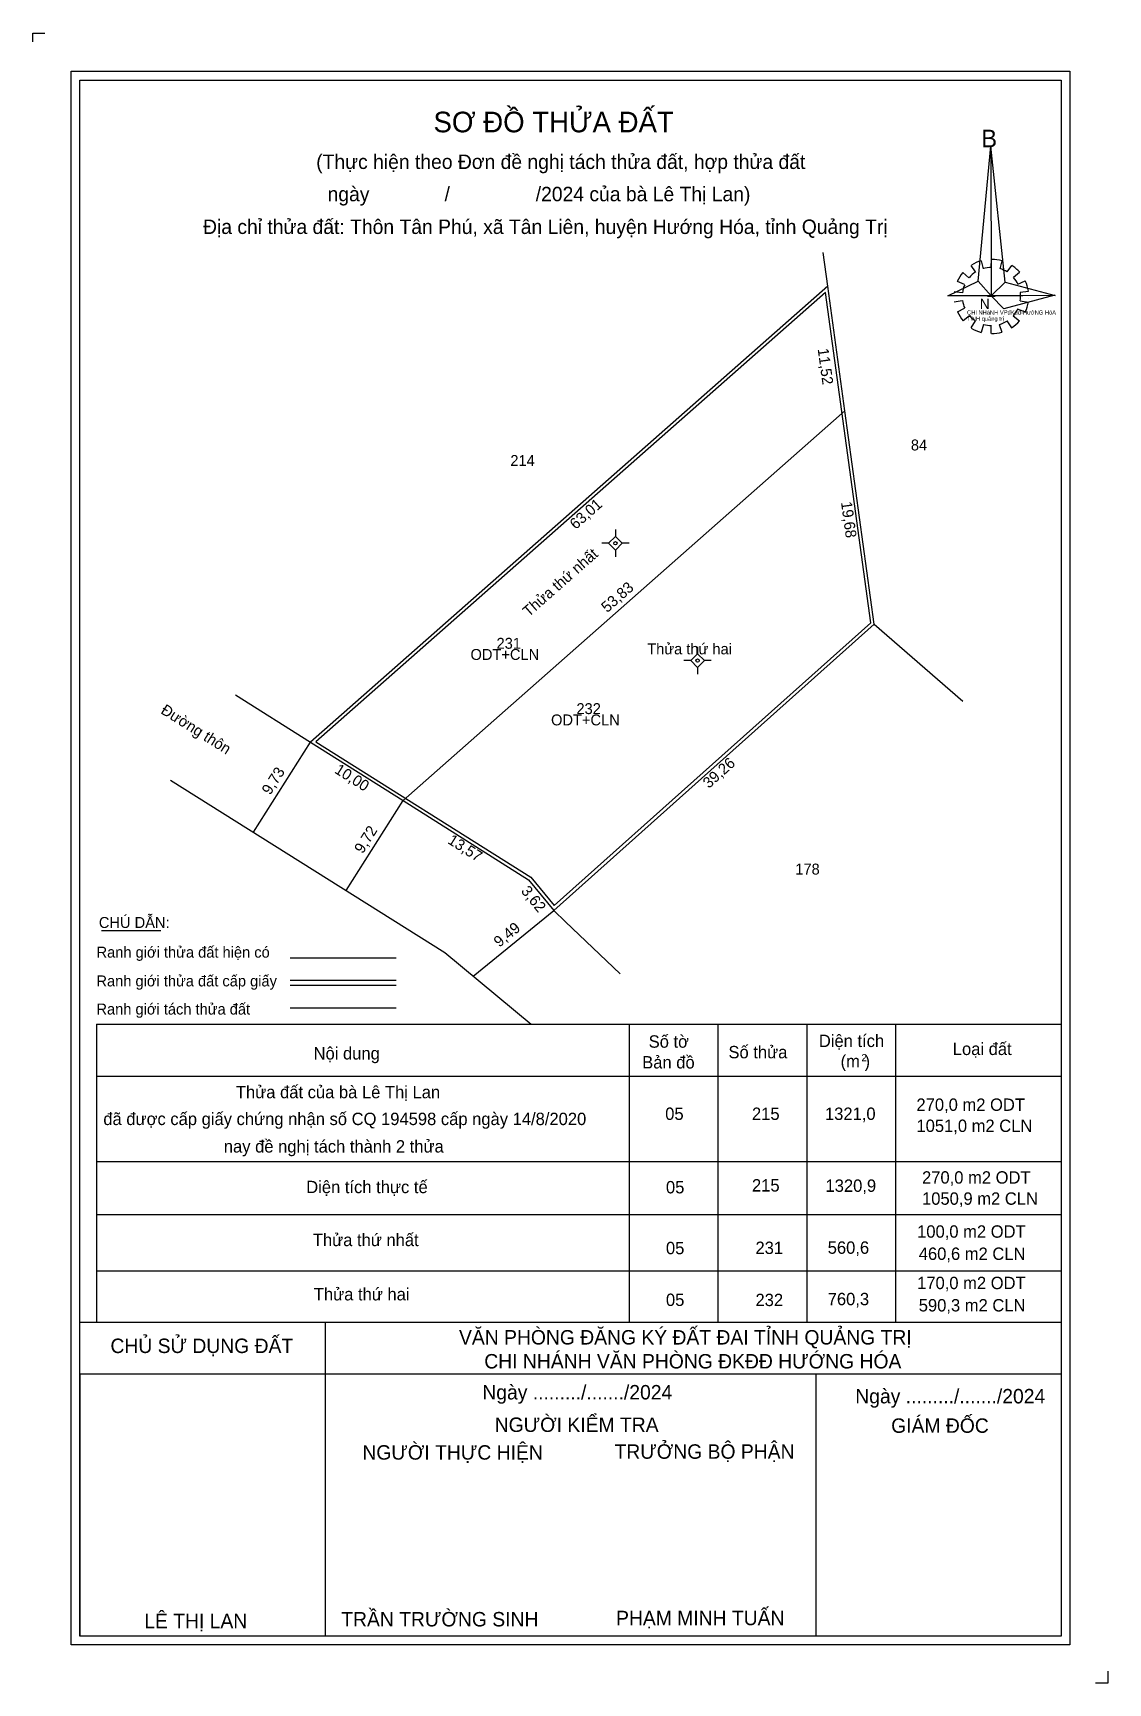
# Model space of a CAD drawing. Extents: x 550026 to 550125, y 1838970 to 1839120.
import ezdxf

# ---------------------------------------------------------------- set-up
doc = ezdxf.new("R2010")
doc.units = 0
for name, color, linetype in [('Level 1', 7, 'Continuous'), ('Level 10', 7, 'Continuous'), ('Level 11', 7, 'Continuous'), ('Level 13', 7, 'Continuous'), ('Level 16', 7, 'Continuous'), ('Level 17', 7, 'Continuous'), ('Level 23', 7, 'Continuous'), ('Level 4', 7, 'Continuous'), ('Level 5', 7, 'Continuous'), ('Level 7', 7, 'Continuous')]:
    doc.layers.add(name, color=color, linetype=linetype)

msp = doc.modelspace()

# ---------------------------------------------------------------- linework, layer by layer
at = {"layer": 'Level 1'}
for p, q in [((550112.42, 1839098.44), (550112.02, 1839099.04)), ((550112.93, 1839099.46), (550113.11, 1839098.74)), ((550113.86, 1839098.86), (550113.88, 1839099.6)), ((550114.83, 1839099.46), (550114.65, 1839098.72)), ((550115.32, 1839098.44), (550115.72, 1839099.04)), ((550111.42, 1839097.29), (550110.76, 1839097.56)), ((550111.25, 1839098.4), (550111.8, 1839097.91)), ((550116.45, 1839098.4), (550115.89, 1839097.93)), ((550116.29, 1839097.31), (550116.96, 1839097.63)), ((550110.47, 1839096.66), (550111.2, 1839096.55)), ((550111.2, 1839095.81), (550110.47, 1839095.69)), ((550113.5, 1839096.22), (550114.21, 1839096.22)), ((550117.27, 1839096.66), (550116.51, 1839096.55)), ((550116.51, 1839095.81), (550117.27, 1839095.69)), ((550117.27, 1839095.97), (550117.27, 1839095.97)), ((550117.27, 1839095.97), (550117.27, 1839095.97)), ((550110.76, 1839094.79), (550111.42, 1839095.12)), ((550111.87, 1839094.42), (550111.29, 1839093.96)), ((550115.85, 1839094.42), (550116.45, 1839093.99)), ((550116.98, 1839094.77), (550116.25, 1839095.05)), ((550112.02, 1839093.34), (550112.4, 1839093.99)), ((550113.15, 1839093.64), (550112.93, 1839092.92)), ((550113.86, 1839092.81), (550113.86, 1839093.52)), ((550114.59, 1839093.64), (550114.81, 1839092.95)), ((550115.72, 1839093.34), (550115.32, 1839093.96)), ((550103.16, 1839066.25), (550111.25, 1839059.21)), ((550032.55, 1839038.26), (550037.97, 1839038.26)), ((550049.78, 1839035.76), (550059.47, 1839035.76)), ((550049.78, 1839033.72), (550059.47, 1839033.72)), ((550049.78, 1839033.27), (550059.47, 1839033.27)), ((550049.78, 1839031.19), (550059.47, 1839031.19)), ((550032.1, 1839029.71), (550032.1, 1839002.47)), ((550032.1, 1839029.71), (550120.17, 1839029.71)), ((550080.76, 1839029.71), (550080.76, 1839002.47)), ((550088.87, 1839029.71), (550088.87, 1839002.47)), ((550096.99, 1839029.71), (550096.99, 1839002.47)), ((550105.1, 1839029.71), (550105.1, 1839002.47)), ((550032.1, 1839024.97), (550120.17, 1839024.97)), ((550032.1, 1839017.15), (550120.17, 1839017.15)), ((550032.1, 1839012.31), (550120.17, 1839012.31)), ((550032.1, 1839007.17), (550120.17, 1839007.17)), ((550029.76, 1839005.02), (550029.76, 1838972.99)), ((550030.58, 1839002.47), (550120.23, 1839002.47)), ((550052.99, 1839002.47), (550052.99, 1838973.81)), ((550030.58, 1838997.76), (550120.23, 1838997.76)), ((550030.58, 1838997.76), (550030.58, 1838973.81)), ((550097.81, 1838997.76), (550097.81, 1838973.81))]:
    msp.add_line(p, q, dxfattribs=at)
for points in [[(550026.29, 1839119.48), (550026.29, 1839120.27), (550027.36, 1839120.27)], [(550120.23, 1839005.82), (550120.23, 1838973.8), (550030.58, 1838973.8), (550030.58, 1839115.98), (550120.23, 1839115.98), (550120.23, 1839005.82)], [(550038.87, 1839052.02), (550063.92, 1839036.26), (550071.82, 1839029.71)], [(550073.87, 1839040.11), (550074.96, 1839039.07), (550079.95, 1839034.3)], [(550124.52, 1838970.59), (550124.52, 1838969.51), (550123.38, 1838969.51)]]:
    msp.add_lwpolyline(points, dxfattribs=at)
for points in [[(550029.77, 1839116.8), (550121.04, 1839116.8), (550121.04, 1838972.99), (550029.77, 1838972.99)], [(550113.81, 1839109.94), (550113.86, 1839096.25), (550112.66, 1839097.61)], [(550113.81, 1839109.94), (550113.86, 1839096.25), (550115.12, 1839097.52)], [(550109.88, 1839096.25), (550112.66, 1839097.61), (550113.86, 1839096.25)], [(550119.7, 1839096.29), (550113.86, 1839096.25), (550115.12, 1839097.52)], [(550119.65, 1839096.32), (550115.01, 1839095.07), (550113.86, 1839096.25)]]:
    msp.add_lwpolyline(points, close=True, dxfattribs=at)
for centre, major_axis, start_param, end_param in [((550113.87, 1839096.2), (3.41, 0), 1.84956, 2.139009), ((550113.87, 1839096.2), (2.67, 0), 1.569856, 1.856111), ((550113.87, 1839096.2), (3.41, 0), 1.279242, 1.563322), ((550113.87, 1839096.2), (2.67, 0), 1.002709, 1.275562), ((550113.87, 1839096.2), (3.41, 0), 0.710562, 0.996872), ((550113.87, 1839096.2), (3.41, 0), 2.439582, 2.724002), ((550113.87, 1839096.2), (2.67, 0), 2.723685, 3.015158), ((550113.87, 1839096.2), (2.67, 0), 2.133735, 2.444963), ((550113.87, 1839096.2), (2.67, 0), 0.426784, 0.706465), ((550113.87, 1839096.2), (3.41, 0), 0.139051, 0.433933), ((550113.87, 1839096.2), (2.67, 0), 3.2823, 3.561051), ((550113.87, 1839096.2), (2.67, 0), 6.135584, 6.416185), ((550113.87, 1839096.2), (3.41, 0), 5.852303, 6.138396), ((550113.87, 1839096.2), (3.41, 0), 3.569886, 3.856919), ((550113.87, 1839096.2), (2.67, 0), 3.860776, 4.132583), ((550113.87, 1839096.2), (2.67, 0), 5.561373, 5.839514), ((550113.85, 1839096.18), (3.41, 0), 4.147091, 4.436593), ((550113.87, 1839096.2), (2.67, 0), 4.438547, 4.71314), ((550113.87, 1839096.2), (3.41, 0), 4.71301, 4.997611), ((550113.87, 1839096.2), (2.67, 0), 4.990871, 5.289332), ((550113.87, 1839096.2), (3.41, 0), 5.285614, 5.567987)]:
    msp.add_ellipse(centre, major_axis=major_axis, ratio=0.995001, start_param=start_param, end_param=end_param, dxfattribs=at)
at = {"layer": 'Level 10'}
for points in [[(550103.16, 1839066.25), (550100.48, 1839085.74), (550098.92, 1839097.15), (550051.65, 1839055.48), (550051.65, 1839055.48), (550060.11, 1839050.15), (550071.58, 1839042.91), (550073.87, 1839040.11), (550103.16, 1839066.25)], [(550060.11, 1839050.15), (550060.11, 1839050.15), (550100.48, 1839085.74)]]:
    msp.add_lwpolyline(points, dxfattribs=at)
at = {"layer": 'Level 11'}
for p, q in [((550079.51, 1839074.9), (550079.51, 1839074.28)), ((550078.89, 1839073.65), (550078.26, 1839073.65)), ((550079.51, 1839074.28), (550078.89, 1839073.65)), ((550078.89, 1839073.65), (550079.51, 1839073.03)), ((550080.14, 1839073.65), (550079.51, 1839074.28)), ((550079.51, 1839073.03), (550080.14, 1839073.65)), ((550080.76, 1839073.65), (550080.14, 1839073.65)), ((550079.51, 1839073.03), (550079.51, 1839072.4)), ((550087.02, 1839064.18), (550087.02, 1839063.55)), ((550086.4, 1839062.93), (550085.77, 1839062.93)), ((550087.02, 1839063.55), (550086.4, 1839062.93)), ((550086.4, 1839062.93), (550087.02, 1839062.3)), ((550087.65, 1839062.93), (550087.02, 1839063.55)), ((550087.02, 1839062.3), (550087.65, 1839062.93)), ((550088.27, 1839062.93), (550087.65, 1839062.93)), ((550087.02, 1839062.3), (550087.02, 1839061.68))]:
    msp.add_line(p, q, dxfattribs=at)
for centre in [(550079.51, 1839073.65), (550087.02, 1839062.93)]:
    msp.add_circle(centre, 0.15, dxfattribs=at)
at = {"layer": 'Level 16'}
msp.add_line((550044.79, 1839059.81), (550051.65, 1839055.48), dxfattribs=at)
msp.add_lwpolyline([(550098.92, 1839097.15), (550098.92, 1839097.15), (550098.49, 1839100.22)], dxfattribs=at)
msp.add_lwpolyline([(550102.84, 1839066.37), (550098.7, 1839096.56), (550052.15, 1839055.52), (550071.78, 1839043.14), (550073.9, 1839040.54)], close=True, dxfattribs=at)
at = {"layer": 'Level 5'}
for p, q in [((550046.45, 1839047.25), (550051.65, 1839055.48)), ((550054.92, 1839041.92), (550060.11, 1839050.15)), ((550066.52, 1839034.1), (550073.87, 1839040.11))]:
    msp.add_line(p, q, dxfattribs=at)

# ---------------------------------------------------------------- texts
at = {"layer": 'Level 1'}
for s, height, p in [('SƠ ĐỒ THỬA ĐẤT', 1.8847, (550062.89, 1839111.2)), ('B', 1.61, (550112.95, 1839109.83)), ('(Thực hiện theo Đơn đề nghị tách thửa đất, hợp thửa đất', 1.3193, (550052.17, 1839107.85)), ('ngày              /                /2024 của bà Lê Thị Lan)', 1.3193, (550053.21, 1839104.9)), ('Địa chỉ thửa đất: Thôn Tân Phú, xã Tân Liên, huyện Hướng Hóa, tỉnh Quảng Trị', 1.3193, (550041.83, 1839101.91)), ('N', 0.942, (550112.8, 1839095.06)), ('TỉNH quảng trị', 0.3801, (550111.64, 1839093.98)), ('CHI NHáNH VPđKđđ-HướNG HóA', 0.3801, (550111.64, 1839094.55)), ('CHÚ DẪN:', 1, (550032.31, 1839038.5)), ('Ranh giới thửa đất hiện có', 1, (550032.1, 1839035.79)), ('Ranh giới thửa đất cấp giấy', 1, (550032.09, 1839033.16)), ('Ranh giới tách thửa đất', 1, (550032.09, 1839030.59)), ('Số tờ', 1.131, (550082.55, 1839027.56)), ('Số thửa', 1.131, (550089.84, 1839026.59)), ('Diện tích', 1.131, (550098.1, 1839027.62)), ('Loại đất', 1.131, (550110.34, 1839026.89)), ('Nội dung', 1.131, (550051.93, 1839026.48)), ('Bản đồ', 1.131, (550081.96, 1839025.66)), ('(m )', 1.131, (550100.09, 1839025.76)), ('2', 0.666, (550101.99, 1839026.32)), ('Thửa đất của bà Lê Thị Lan', 1.1308, (550044.83, 1839022.94)), ('05', 1.131, (550084.06, 1839020.96)), ('215', 1.131, (550091.99, 1839020.96)), ('1321,0', 1.131, (550098.66, 1839020.96)), ('270,0 m2 ODT', 1.1308, (550107.02, 1839021.79)), ('đã được cấp giấy chứng nhận số CQ 194598 cấp ngày 14/8/2020', 1.1308, (550032.72, 1839020.49)), ('1051,0 m2 CLN', 1.1308, (550107.02, 1839019.86)), ('nay đề nghị tách thành 2 thửa', 1.1308, (550043.73, 1839017.98)), ('270,0 m2 ODT', 1.1308, (550107.53, 1839015.14)), ('Diện tích thực tế', 1.1308, (550051.26, 1839014.27)), ('05', 1.131, (550084.13, 1839014.25)), ('215', 1.131, (550091.99, 1839014.42)), ('1320,9', 1.131, (550098.71, 1839014.39)), ('1050,9 m2 CLN', 1.1308, (550107.53, 1839013.21)), ('100,0 m2 ODT', 1.1308, (550107.08, 1839010.2)), ('Thửa thứ nhất', 1.1308, (550051.86, 1839009.43)), ('05', 1.131, (550084.13, 1839008.69)), ('231', 1.131, (550092.31, 1839008.71)), ('560,6', 1.131, (550098.91, 1839008.73)), ('460,6 m2 CLN', 1.1308, (550107.23, 1839008.17)), ('Thửa thứ hai', 1.1308, (550051.95, 1839004.47)), ('170,0 m2 ODT', 1.1308, (550107.08, 1839005.5)), ('05', 1.131, (550084.13, 1839003.96)), ('232', 1.131, (550092.31, 1839003.95)), ('760,3', 1.131, (550098.91, 1839004.03)), ('590,3 m2 CLN', 1.1308, (550107.23, 1839003.46)), ('CHỦ SỬ DỤNG ĐẤT', 1.3193, (550033.37, 1838999.66)), ('VĂN PHÒNG ĐĂNG KÝ ĐẤT ĐAI TỈNH QUẢNG TRỊ', 1.3193, (550065.22, 1839000.44)), ('CHI NHÁNH VĂN PHÒNG ĐKĐĐ HƯỚNG HÓA', 1.3193, (550067.53, 1838998.25)), ('Ngày ........./......./2024', 1.3193, (550067.35, 1838995.42)), ('Ngày ........./......./2024', 1.3193, (550101.43, 1838995.06)), ('NGƯỜI KIỂM TRA', 1.3193, (550068.48, 1838992.45)), ('GIÁM ĐỐC', 1.319, (550104.71, 1838992.37)), ('TRƯỞNG BỘ PHẬN', 1.3193, (550079.43, 1838990)), ('NGƯỜI THỰC HIỆN', 1.3193, (550056.39, 1838989.92)), ('LÊ THỊ LAN', 1.319, (550036.46, 1838974.52)), ('TRẦN TRƯỜNG SINH', 1.3193, (550054.46, 1838974.68)), ('PHẠM MINH TUẤN', 1.3193, (550079.57, 1838974.79))]:
    msp.add_text(s, height=height, dxfattribs=at).set_placement(p)
at = {"layer": 'Level 13'}
msp.add_text('178', height=1, dxfattribs=at).set_placement((550095.95, 1839043.38))
at = {"layer": 'Level 16'}
msp.add_text('Thửa thứ nhất', height=1, rotation=41.3992, dxfattribs=at).set_placement((550071.59, 1839066.87))
msp.add_text('Thửa thứ hai', height=1, dxfattribs=at).set_placement((550082.42, 1839063.5))
at = {"layer": 'Level 17'}
for s, p in [('ODT+CLN', (550066.27, 1839062.99)), ('231', (550068.65, 1839064.01)), ('ODT+CLN', (550073.63, 1839057.01)), ('232', (550075.95, 1839058.04))]:
    msp.add_text(s, height=1, dxfattribs=at).set_placement(p)
at = {"layer": 'Level 23'}
msp.add_text('84', height=1, dxfattribs=at).set_placement((550106.51, 1839082.13))
at = {"layer": 'Level 4'}
msp.add_text('Đường thôn', height=1, rotation=327.7446, dxfattribs=at).set_placement((550037.89, 1839058.16))
at = {"layer": 'Level 5'}
for s, rotation, p in [('11,52', 277.8182, (550097.99, 1839091.4)), ('63,01', 41.3992, (550075.88, 1839074.86)), ('19,68', 277.8182, (550100.12, 1839077.4)), ('53,83', 41.3992, (550078.76, 1839067.26)), ('39,26', 41.7475, (550088.05, 1839051.2)), ('9,73', 57.7585, (550047.97, 1839050.59)), ('10,00', 327.7585, (550053.77, 1839052.72)), ('9,72', 57.7585, (550056.42, 1839045.23)), ('13,57', 327.7585, (550064.11, 1839046.28)), ('3,62', 309.2783, (550070.83, 1839041.85)), ('9,49', 39.2783, (550068.9, 1839036.69))]:
    msp.add_text(s, height=1, rotation=rotation, dxfattribs=at).set_placement(p)
at = {"layer": 'Level 7'}
msp.add_text('214', height=1, dxfattribs=at).set_placement((550069.91, 1839080.71))

doc.saveas('drawing.dxf')
